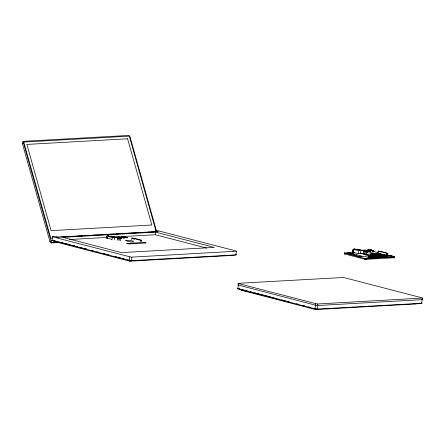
<?xml version="1.0" encoding="UTF-8"?>
<svg xmlns="http://www.w3.org/2000/svg" width="445" height="445" viewBox="0 0 445 445"><rect width="100%" height="100%" fill="white"/><g stroke="black" fill="none" stroke-linecap="round" stroke-linejoin="round"><path stroke-width="0.67" d="M116.39 237.285L118.787 237.013L121.774 237.925L121.652 238.898M118.887 237.141L121.774 237.925L119.727 237.941L116.362 237.185L116.807 237.191M367.987 250.997C358.03 250.846 364.377 249.039 367.987 250.997L367.809 252.415L366.202 252.504M365.089 250.157L367.982 250.93M378.428 254.618C384.374 254.991 375.463 256.893 375.803 254.74C362.213 251.542 389.82 255.013 375.803 254.74M375.864 255.391L375.88 254.757M375.947 255.408L375.964 254.774M376.031 255.424L376.047 254.79M376.114 255.436L376.136 254.801M376.197 255.441L376.22 254.807M376.281 255.447L376.303 254.813M376.359 255.447L376.453 254.813M127.103 237.741C125.69 236.156 116.685 236.84 124.155 238.031C124.711 236.484 129.117 238.253 125.963 237.691M367.392 251.247C366.914 248.316 374.562 249.534 373.205 252.065L370.218 252.232L367.815 251.609L367.87 251.141L367.381 251.013M367.976 251.536L367.87 251.141M393.792 257.471L394.303 257.755L365.84 259.346L364.655 259.179L364.711 258.395L344.441 253.021L353.302 252.421L358.186 253.689L360.606 253.555L360.99 250.463L356.106 249.194L353.686 249.328L353.302 252.421M236.1 254.651L236.334 254.863L130.368 260.731L52.093 240.439L52.543 236.829C50.318 235.939 57.828 236.662 57.627 237.224L158.353 231.589L155.032 230.727L157.608 230.632L236.807 251.191L131.219 257.16L52.543 236.829M107.162 238.759L107.473 236.289L109.893 236.15L114.777 237.424L114.465 239.899M106.783 236.651L107.684 237.04L106.644 236.935L107.562 237.341L106.539 237.246L107.479 237.663L107.44 238.297L106.483 238.192C106.094 236.607 107.918 235.099 109.253 236.479L108.346 236.323C106.945 235.438 110.182 236.751 108.013 236.022L109.253 236.479M112.123 239.416L112.351 237.558L114.777 237.424M117.291 239.833L117.519 237.975L110.905 236.134L120.645 238.359L120.334 240.828M118.059 240.545L118.364 238.069L117.519 237.975M119.444 240.267L119.677 238.409L120.645 238.359M121.168 237.975L121.235 237.408M131.731 239.393L131.898 238.019L135.024 238.403L141.638 240.244L141.465 241.618M129.234 260.531L129.684 256.926M134.006 239.683L134.179 238.309M131.892 257.171L131.442 260.781L129.768 261.176L58.089 242.503L51.598 240.144L52.093 240.439M140.481 241.674L140.653 240.3L141.638 240.244M114.487 237.007L155.333 234.721L155.655 232.145L214.262 247.414L121.491 252.604L62.884 237.335L155.655 232.145M236.417 251.325L235.972 254.929L229.453 255.597L129.768 261.176M238.22 284.338L238.348 283.309L343.546 277.469L422.75 298.033L317.157 304.002L237.958 283.437L238.348 283.309M421.582 302.956L422.077 303.251L316.117 309.119L237.841 288.827L238.481 283.671M314.982 308.919L315.627 303.768M237.702 288.46L243.838 290.891L315.511 309.559L317.19 309.169L317.836 304.013M392.585 256.359L394.398 256.982L364.995 258.45L364.655 259.179L344.664 253.967L344.452 252.977M344.391 253.85L344.525 252.938M344.502 253.906L344.653 252.91M344.664 253.967L344.758 253.194M344.869 254.028L344.964 253.255M353.58 253.767C349.759 252.137 356.167 253.021 353.146 252.944M353.046 253.717C351.639 253.394 353.847 253.756 353.241 252.738M353.23 253.739L353.33 252.966M353.603 252.793L353.502 253.567L353.425 252.76M353.413 253.756L353.508 252.983M353.658 253.6L353.753 252.827M358.186 253.689L358.57 250.602L360.99 250.463M365.506 254.54L363.348 254.106L363.737 251.013L357.124 249.172L365.606 251.069M364.199 254.201L364.583 251.108L363.737 251.013M364.655 259.179L364.5 258.345M375.213 255.575L371.397 255.842L365.534 254.312L369.511 254.089L375.213 255.575L375.168 256.142L371.33 256.353L365.473 254.829L365.89 251.453L366.858 251.397L366.474 254.49M366.613 259.363L366.708 258.595L366.391 259.368L366.48 258.601L366.129 259.363L366.213 258.589L365.54 259.318L365.612 258.539L364.933 259.229L364.711 258.395L371.041 258.039L364.983 256.465L358.637 256.821M368.182 256.487L368.115 256.999L370.145 257.527L371.842 257.433L371.892 256.882L369.979 256.387L368.182 256.487L370.212 257.015L371.909 256.921M370.218 252.232L370.663 250.691L373.277 250.674M371.503 253.967L370.234 254.039L370.168 254.551L376.108 256.103L381.359 255.808L381.482 254.818L385.075 254.618L388.769 255.58M370.145 257.527L370.212 257.015M371.33 256.353L371.397 255.842M371.809 258.473C372.682 256.198 373.828 259.046 371.903 257.7M371.948 258.473L372.042 257.7M372.109 258.478L372.209 257.705M372.293 258.495L372.387 257.722M372.699 257.516L372.827 256.487L390.387 255.502L392.34 256.009L392.212 257.043L374.651 258.022L372.699 257.516L374.05 257.438M374.651 258.022L374.779 256.993L392.34 256.009M376.108 256.103L376.17 255.586L383.212 255.235M384.113 254.751L377.861 253.122L378.117 251.058L381.237 251.442L387.851 253.283L387.595 255.347M386.61 255.402L386.866 253.339L387.851 253.283M393.925 257.839L394.02 257.065M394.103 257.822L394.253 256.821M394.231 257.794L394.331 257.021M394.303 257.755L394.365 256.882M422.361 298.167L421.715 303.318L415.196 303.98L315.511 309.559M365.846 251.114L362.592 250.251L362.97 250.368M364.405 259.118L364.566 258.361M106.655 237.485L106.995 236.662M344.347 253.795L344.736 253.667M353.803 251.881L352.701 251.23L353.658 251.336L352.69 250.607L353.692 250.702L354.064 249.812L353.174 249.439C352.512 250.14 352.345 252.081 353.642 252.081M375.23 253.884L375.335 253.489M375.302 253.878L375.408 253.489M375.374 253.884L375.485 253.489M375.458 253.884L375.652 253.5M375.63 253.906L375.736 253.511M375.714 253.917L375.825 253.528M375.797 253.934L375.908 253.544M375.88 253.956L375.986 253.561M375.78 255.374L371.141 254.139L372.076 253.672M237.791 284.922L316.968 305.548L422.528 299.641L422.032 299.346M237.341 288.532L237.841 288.827M355.299 249.367L354.231 249.061C355.889 250.118 355.077 248.138 353.174 249.439L354.248 249.589M108.035 236.551L108.68 236.217L107.595 235.978L108.463 236.267L107.373 236.056L108.241 236.378L106.961 236.401M371.247 254.19L372.115 253.778M354.459 249.417L354.899 249.261L353.375 249.239M362.603 250.301L366.858 251.397M156.507 231.033L130.035 136.871A1.574 0.996 65.4 0 0 128.577 135.441L24.052 141.287L22.94 141.799A1.574 0.996 65.4 0 0 22.322 143.346L49.918 241.513A1.574 0.996 65.4 0 0 51.375 242.948L59.68 242.481M22.322 143.346L23.435 142.839A1.574 0.996 65.4 0 1 24.052 141.287M49.918 241.513L51.03 241.001A1.574 0.996 65.4 0 0 52.488 242.436L57.839 242.136M51.375 242.948L52.488 242.436M56.242 241.485L54.39 242.33L53.878 240.517M119.683 237.964L116.373 237.213L116.762 237.296M353.786 249.278L352.946 250.229L353.046 251.57M362.642 250.185L363.009 250.251M391.85 256.593L393.185 256.798L391.811 256.67M56.432 237.179L59.191 237.024M60.57 236.946L66.783 236.601M68.163 236.523L75.06 236.139M76.44 236.061L82.648 235.711M84.027 235.633L90.235 235.288M92.304 235.171L98.517 234.827M99.897 234.749L106.794 234.359M108.174 234.287L114.382 233.937M115.761 233.859L122.659 233.475M124.044 233.397L138.529 232.585M139.908 232.507L146.116 232.162M147.495 232.084L154.398 231.7M52.16 238.164L50.78 238.242L23.741 142.066L129.306 136.159L155.967 230.999M69.487 239.527L106.872 237.435M58.089 242.503L59.474 242.425M347.467 253.511L352.245 253.244M377.861 253.122L378.829 253.066M373.405 253.861L375.686 253.795M365.473 254.829L366.797 254.757M387.601 256.036L386.405 256.103L381.482 254.818M243.838 290.891L245.223 290.813M116.384 237.235L116.768 237.263M373.116 251.597L374.039 251.809L372.671 251.686M107.479 237.663L106.472 237.569L107.44 238.297M380.136 253.411L380.981 253.505M354.064 249.812L352.857 249.973L353.775 250.385L352.752 250.285L353.692 250.702M353.564 251.837L353.197 251.725M373.222 251.414L378.261 252.632M353.224 252.037L354.103 252.243L353.041 251.92M378.117 251.058L386.866 253.339M370.162 249.784L373.138 250.552M370.429 250.029L373.322 250.78M370.446 250.151L372.76 250.752M367.865 249.912L370.752 250.668M387.373 255.007L391.283 256.02M367.681 249.995L370.663 250.691M367.598 250.079L370.49 250.83M367.531 250.19L370.424 250.941M367.481 250.312L370.374 251.069M367.453 250.452L370.346 251.203M367.375 251.136L367.865 251.264M376.959 254.128L384.491 256.136M364.583 251.108L365.89 251.453M366.535 252.081L367.809 252.415M353.686 249.328L358.57 250.602M370.234 254.039L376.17 255.586M360.539 253.038L362.414 253.528M363.665 253.856L364.911 254.178M372.827 256.487L374.779 256.993M360.077 253.255L363.348 254.106M155.333 234.721L206.614 248.082M228.113 255.246L229.453 255.597M413.861 303.635L415.196 303.98M131.898 238.019L140.653 240.3M123.944 236.746L127.003 237.558M124.172 236.885L127.064 237.636M124.233 237.107L127.125 237.864M121.646 236.874L124.539 237.63M121.557 236.896L124.444 237.652M121.463 236.951L124.355 237.708M121.385 237.04L124.272 237.791M121.313 237.152L124.205 237.903M121.263 237.274L124.155 238.031M118.364 238.069L119.677 238.409M107.773 236.228L109.042 236.556M107.473 236.289L112.351 237.558M53.962 240.595L55.964 241.118M60.642 242.336L62.645 242.859M63.98 243.209L67.99 244.249M72.663 245.468L74.665 245.99M76.006 246.341L78.009 246.858M79.343 247.209L81.346 247.732M84.689 248.599L86.692 249.122M91.364 250.34L93.372 250.863M96.71 251.731L98.712 252.254M103.39 253.472L105.393 253.995M106.728 254.345L108.736 254.863M115.411 256.604L117.419 257.127M118.754 257.477L120.756 257.994M122.091 258.345L124.099 258.868M127.437 259.735L129.439 260.258M238.375 288.633L240.378 289.155M241.713 289.506L247.058 290.897M250.396 291.77L252.398 292.287M253.733 292.638L259.079 294.028M262.422 294.901L264.425 295.419M265.76 295.769L267.762 296.292M269.097 296.637L271.105 297.16M272.44 297.51L276.445 298.556M277.78 298.901L279.788 299.424M281.123 299.774L283.126 300.292M284.461 300.642L289.806 302.033M296.487 303.774L298.489 304.297M303.167 305.515L305.17 306.038M308.507 306.905L310.515 307.428M315.188 308.646L317.19 309.169M58.306 241.802L60.932 242.486M62.244 242.825L67.495 244.194M69.058 244.6L77.78 246.875M79.121 247.22L86.502 249.144M243.398 290.018L248.649 291.386M249.962 291.725L252.588 292.409M254.807 292.988L267.551 296.309M268.897 296.659L270.91 297.182M53.728 241.001L57.049 241.863M239.477 289.384L242.798 290.251M353.986 249.267L354.337 249.45M239.521 289.039L240.701 289.762A2.236 1.68 86.8 0 0 241.991 289.867M107.957 236.284L108.252 236.59M379.741 254.54L380.508 255.202M379.674 254.523L380.447 255.219M23.435 142.839L51.03 241.001M111.712 239.104L111.734 239.388L106.633 237.78M155.778 231.623A2.236 1.68 86.8 0 1 157.435 232.051M125.735 240.656C136.226 244.066 135.953 239.599 125.735 240.656M127.587 138.779L26.861 144.414L51.103 230.649L151.828 225.009L127.587 138.779M144.174 242.464L126.608 243.443L128.566 243.955L146.127 242.97L144.174 242.464M349.826 252.916L346.471 253.099L351.606 254.44L354.96 254.251L349.826 252.916M356.79 254.751L353.502 254.935L358.637 256.27L361.924 256.086L356.79 254.751"/></g></svg>
